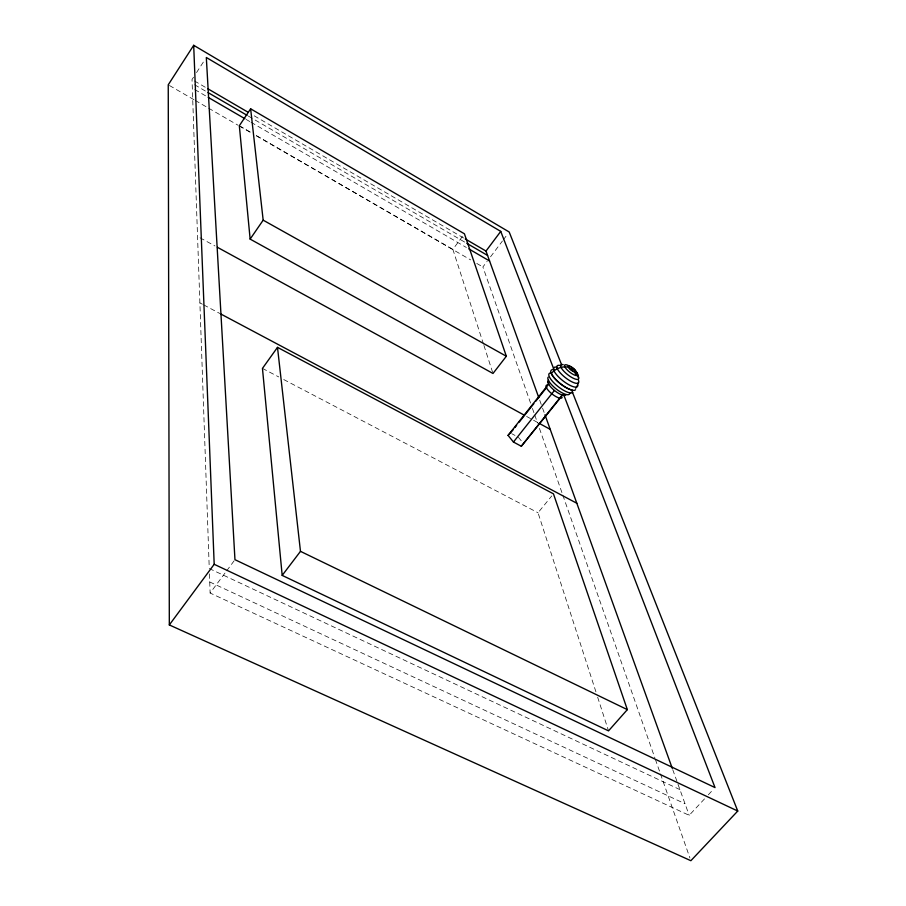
<?xml version="1.0" encoding="UTF-8"?>
<svg xmlns="http://www.w3.org/2000/svg" width="906" height="906" viewBox="0 0 906 906"><rect width="100%" height="100%" fill="white"/><g stroke="black" fill="none" stroke-linecap="round" stroke-linejoin="round"><path stroke-width="0.68" stroke-dasharray="4.53 3.4" d="M193.522 77.203L192.015 79.524L209.207 567.122M196.534 72.571L204.813 59.807M483.498 344.121L452.864 249.376L462.762 236.024M704.506 798.888L689.194 815.332L210.124 593.034L225.854 571.913M226.681 570.803L234.133 560.791M530.565 403.068L482.898 266.976L487.134 261.336M490.531 256.828L502.411 241.03M503.26 239.909L507.496 234.258M595.922 691.822L538.028 512.762L551.743 495.956M708.333 794.777L713.113 789.647M209.739 581.969L685.015 803.735M209.263 568.538L679.942 789.624M262.457 368.402L278.742 376.93M283.748 379.557L538.028 512.762M199.898 302.876L202.389 304.212M203.635 304.869L219.864 313.499M511.675 433.646L515.016 435.446M200.033 237.791L214.937 245.945M526.624 416.454L537.79 422.57M239.331 125.741L251.54 132.808M256.421 135.628L452.864 249.376M169.467 85.526L193.952 99.705M195.175 100.407L207.417 107.497M208.64 108.21L238.029 125.221M239.252 125.923L251.494 133.012M256.398 135.855L470.656 259.897M476.771 263.442L482.898 266.976M194.767 89.558L206.998 96.67M246.149 119.433L249.818 121.574M251.041 122.276L466.341 247.463M194.462 80.951L206.659 88.063M254.235 115.821L464.053 238.244M194.597 84.756L205.583 91.155M248.312 116.047L465.616 242.638M518.368 437.258L522.207 441.969M539.704 400.192L542.094 406.817M542.569 408.153L544.483 413.453M672.739 769.647L677.541 782.965M678.016 784.29L689.194 815.332M532.434 408.402L534.302 413.748M534.767 415.073L537.575 423.079M539.444 428.425L562.343 493.793M562.807 495.129L654.879 757.971M655.344 759.296L660.021 772.648M660.485 773.973L689.93 858.027M483.929 345.458L492.989 373.476M597.654 697.201L608.538 730.859M209.456 573.906L210.124 593.034"/><path stroke-width="1.36" d="M561.663 364.925L509.195 232.004L193.691 45.3L168.244 84.813L169.32 624.936L690.87 860.7L737.756 811.04L572.048 391.245M250.634 108.811L239.331 125.741L250.135 239.105L492.989 373.476L506.341 356.251L464.416 233.793L250.634 108.811L263.17 220.169L250.135 239.105M277.496 347.36L262.457 368.402L282.185 575.401L608.538 730.859L627.337 709.636L553.453 493.849L277.496 347.36L300.475 551.346L282.185 575.401M169.32 624.936L214.19 564.291L193.691 45.3M538.753 397.541L486.001 251.053L500.746 231.392L206.319 57.486L234.96 559.682L715.027 787.586L563.713 394.823M561.063 397.043L521.312 446.262L513.453 442.026L508.073 435.39L548.787 383.963M513.147 429.772L508.073 435.39M514.88 427.587L516.601 425.412M519.195 422.139L533.872 403.6M535.593 401.426L546.816 387.247M513.453 442.026L554.37 390.52M521.312 446.262L562.264 394.914M214.19 564.291L737.756 811.04M300.475 551.346L627.337 709.636M221.109 314.167L576.828 503.26M217.417 247.304L524.132 415.095M539.036 423.249L550.214 429.365M263.17 220.169L506.341 356.251M208.221 97.384L244.926 118.72M468.787 248.89L489.58 260.985M207.87 88.777L248.131 112.265M465.265 238.958L486.001 251.053M208.018 92.571L247.089 115.334M466.828 243.352L487.587 255.435M575.435 373.872L574.393 370.871L576.284 374.235M500.746 231.392L554.064 369.784M544.959 414.778L672.263 768.311M562.162 397.111A10 3.114 38.3 0 1 551.799 393.77A10 3.114 38.3 0 1 547.213 384.959M578.085 376.556A15.243 12.65 -22.5 0 0 575.106 370.701A3.975 1.178 38.2 0 0 573.589 368.787L573.192 368.448A15.187 2.072 -49 0 1 573.339 369.104M575.242 371.154A3.975 1.178 38.2 0 1 572.513 370.781A3.975 1.178 38.2 0 1 568.957 367.315A15.221 12.627 -22.5 0 0 551.414 373.442A15.3 4.655 38.3 0 0 560.248 383.544A15.3 4.655 38.3 0 0 572.196 390.044M548.526 383.419A15.221 12.627 -22.5 0 1 548.492 380.033M578.311 382.706A15.266 14.032 -0.8 0 1 575.65 388.266M575.231 371.166A15.266 14.032 -0.8 0 1 577.315 374.303M577.802 375.446A15.266 14.032 -0.8 0 1 578.436 377.825M565.763 395.005A11.257 3.488 38.3 0 1 554.676 390.645A11.257 3.488 38.3 0 1 548.153 380.984M569.795 393.011A13.613 4.19 38.3 0 1 557.473 389.931A13.613 4.19 38.3 0 1 548.175 377.179M572.796 392.332A15.096 4.621 38.3 0 1 556.431 385.197A15.096 4.621 38.3 0 1 550.384 372.966M575.537 389.716A15.606 4.745 38.3 0 1 561.811 384.857A15.606 4.745 38.3 0 1 550.701 371.517L551.108 370.282A15.606 4.745 38.3 0 1 552.354 369.705M577.824 385.231A15.119 4.564 38.3 0 1 561.131 379.297A15.119 4.564 38.3 0 1 556.93 367.224M578.379 380.101A13.647 4.1 38.3 0 1 572.649 382.185A13.647 4.1 38.3 0 1 558.877 371.245A13.647 4.1 38.3 0 1 559.942 365.446M577.484 375.107A11.302 3.375 38.2 0 1 575.061 379.002A11.302 3.375 38.2 0 1 562.796 370.022A11.302 3.375 38.2 0 1 563.158 364.608M574.336 369.682A8.245 2.446 38.2 0 1 575.05 375.277A8.245 2.446 38.2 0 1 564.608 366.296A8.245 2.446 38.2 0 1 572.728 368.3M573.022 369.07L571.697 368.096L573.022 369.07M569.432 368.47A4.666 1.382 38.2 0 0 575.695 371.913A4.666 1.382 38.2 0 0 570.984 366.647A4.666 1.382 38.2 0 0 569.432 368.47"/></g></svg>
